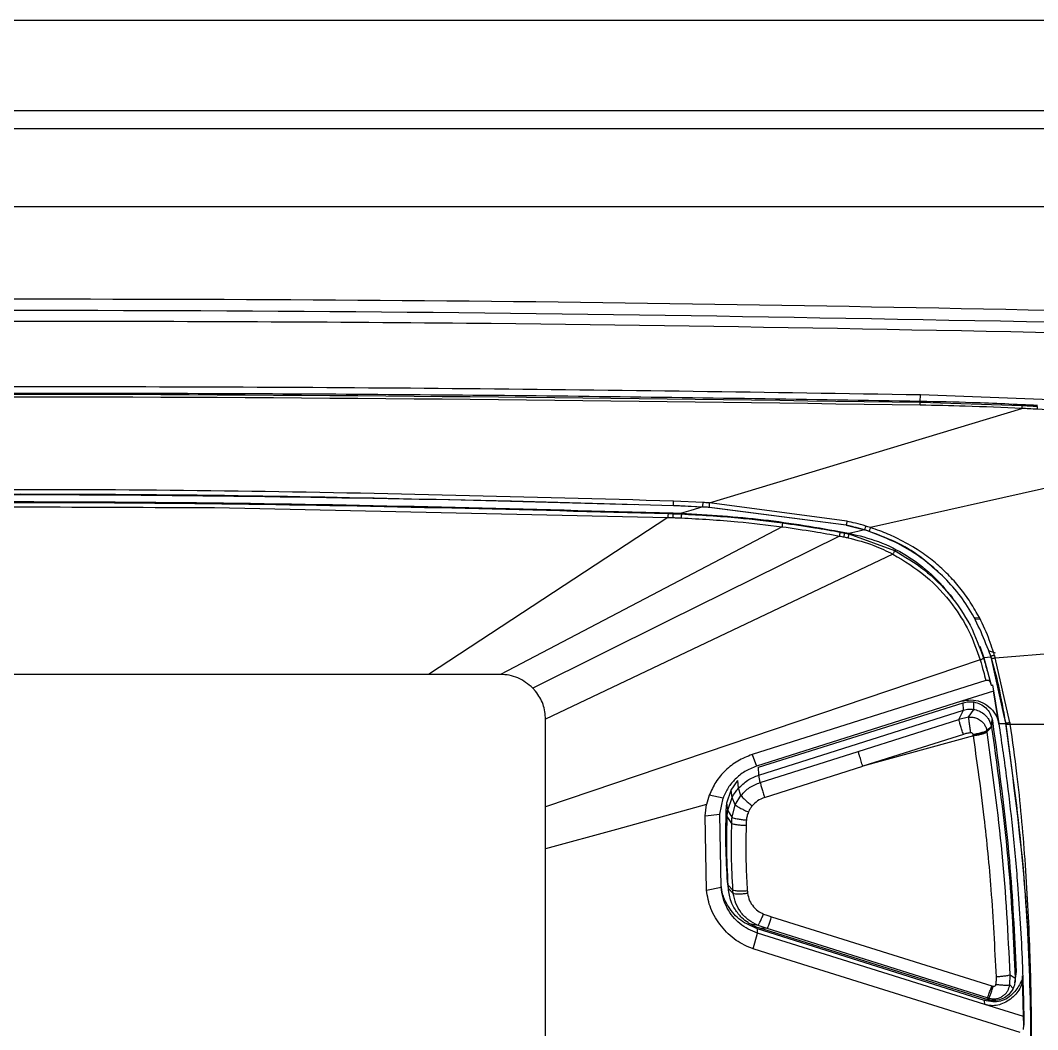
# Model space of a CAD drawing. Extents: x 409 to 498, y 628 to 778.
# Drawn here: x 453.391 to 456.199, y 648.287 to 651.072 of the extents above; entities that cross this region are included whole.
import ezdxf

# ---------------------------------------------------------------- set-up
doc = ezdxf.new("R2010")
doc.units = 0
doc.header["$MEASUREMENT"] = 0
doc.layers.add('1', color=4, linetype='Continuous')
doc.layers.add('GEOMETRY', color=4, linetype='Continuous', lineweight=25)

# ---------------------------------------------------------------- blocks, each defined once
blk = doc.blocks.new('2026_PULSE')
at = {"layer": 'GEOMETRY'}
for p, q in [((48.9714, 6.1118), (40.4886, 6.1118)), ((40.4886, 5.8628), (48.9714, 5.8628)), ((48.9714, 5.8126), (40.4886, 5.8126)), ((40.4886, 5.5983), (48.9714, 5.5983)), ((47.2981, 5.0602), (47.2985, 5.0782)), ((47.2981, 5.0572), (47.2981, 5.0602)), ((47.5791, 5.0481), (47.2981, 5.0572)), ((47.6588, 5.065), (47.2985, 5.0782)), ((46.7165, 4.78), (47.5788, 5.0407)), ((48.3381, 4.9767), (47.1608, 4.7121)), ((46.17, 4.786), (46.6164, 4.7728)), ((46.6985, 4.7812), (46.6169, 4.7851)), ((47.0957, 4.7293), (46.7165, 4.78)), ((45.3501, 4.7671), (46.6014, 4.74)), ((46.6017, 4.7508), (46.6158, 4.7504)), ((46.6158, 4.7525), (46.6158, 4.7504)), ((46.6158, 4.7525), (46.6386, 4.7517)), ((46.6158, 4.7504), (46.6385, 4.7495)), ((46.6164, 4.7728), (46.6164, 4.7735)), ((46.6164, 4.7734), (46.6978, 4.7695)), ((46.6978, 4.7688), (46.6164, 4.7727)), ((46.6386, 4.7517), (46.6385, 4.7495)), ((46.6978, 4.7695), (46.7158, 4.7683)), ((47.0932, 4.7191), (46.7093, 4.7681)), ((47.0933, 4.7183), (46.7157, 4.7676)), ((46.6014, 4.74), (45.9406, 4.3067)), ((47.1139, 4.7138), (47.0933, 4.7183)), ((47.0935, 4.7189), (47.1448, 4.7061)), ((46.9164, 4.7143), (46.1388, 4.3067)), ((47.0894, 4.6989), (47.0893, 4.697)), ((47.0894, 4.6989), (47.1008, 4.6966)), ((47.1008, 4.6966), (47.1007, 4.6946)), ((47.1007, 4.6946), (47.2272, 4.6487)), ((47.1445, 4.7055), (47.1174, 4.7129)), ((47.1448, 4.7061), (47.1574, 4.7021)), ((47.2226, 4.6388), (46.2638, 4.1829)), ((47.4484, 4.4636), (47.4607, 4.4627)), ((47.4501, 4.4603), (47.4625, 4.4593)), ((47.4626, 4.3843), (47.4732, 4.3526)), ((47.505, 4.3528), (48.067, 4.399)), ((47.4936, 4.3543), (47.4732, 4.3526)), ((47.4936, 4.3543), (47.4922, 4.3589)), ((47.5448, 4.174), (47.505, 4.3528)), ((47.4634, 4.3469), (46.2638, 3.9413)), ((47.4732, 4.3526), (47.4731, 4.3524)), ((47.4732, 4.3526), (47.4934, 4.2767)), ((47.5308, 4.1882), (47.4945, 4.3511)), ((45.9405, 4.3067), (43.6871, 4.3067)), ((46.1388, 4.3067), (45.9406, 4.3067)), ((46.2361, 4.2604), (46.2284, 4.2691)), ((47.4789, 4.2902), (46.8338, 4.0856)), ((47.4906, 4.2853), (47.4934, 4.2767)), ((47.4972, 4.2776), (47.4999, 4.2608)), ((47.4972, 4.2776), (47.5146, 4.1717)), ((47.4999, 4.2608), (47.4114, 4.2327)), ((47.4114, 4.2327), (46.8457, 4.0534)), ((46.8513, 4.0508), (47.4168, 4.2287)), ((47.4175, 4.2082), (47.4168, 4.2287)), ((47.4456, 4.2103), (47.4459, 4.2307)), ((46.852, 4.0289), (47.4175, 4.2082)), ((47.4046, 4.1825), (47.4175, 4.2082)), ((47.4314, 4.1888), (47.4046, 4.1825)), ((47.4314, 4.1888), (47.4456, 4.2103)), ((47.534, 4.1737), (47.5308, 4.1882)), ((46.2638, 3.9413), (46.2638, 4.1829)), ((47.1269, 4.0944), (47.4046, 4.1825)), ((47.4817, 4.1516), (47.4945, 4.1636)), ((47.4822, 4.149), (47.495, 4.1608)), ((47.4945, 4.1636), (47.4967, 4.1821)), ((47.4945, 4.1636), (47.495, 4.1608)), ((47.495, 4.1608), (47.4972, 4.1792)), ((47.5337, 4.175), (47.534, 4.1737)), ((47.5448, 4.174), (47.5456, 4.1691)), ((47.5456, 4.1691), (47.7827, 4.1705)), ((47.417, 4.1413), (47.1392, 4.0532)), ((47.4445, 4.1371), (47.1392, 4.0532)), ((47.4442, 4.1389), (47.4439, 4.1408)), ((47.4442, 4.1389), (47.4445, 4.1371)), ((47.4817, 4.1516), (47.4822, 4.149)), ((47.4825, 4.1472), (47.4822, 4.149)), ((46.8338, 4.0856), (46.8457, 4.0533)), ((46.856, 4.0085), (47.1269, 4.0944)), ((46.852, 4.0289), (46.8513, 4.0508)), ((46.8683, 3.9673), (47.1392, 4.0532)), ((46.856, 4.0085), (46.852, 4.0289)), ((46.7644, 3.9524), (46.7763, 3.9877)), ((46.7763, 3.9877), (46.7943, 4.014)), ((46.7785, 3.9669), (46.7763, 3.9877)), ((46.7962, 3.9927), (46.7943, 4.014)), ((46.8031, 3.9728), (46.7962, 3.9927)), ((46.7156, 3.9738), (46.7081, 3.9476)), ((46.7537, 3.9655), (46.7156, 3.9738)), ((46.745, 3.9212), (46.7537, 3.9655)), ((46.7668, 3.9322), (46.7785, 3.9669)), ((46.7872, 3.9469), (46.7785, 3.9669)), ((46.7872, 3.9469), (46.8031, 3.9728)), ((46.2638, 3.8255), (46.2638, 3.9413)), ((46.7044, 3.9169), (46.7081, 3.9476)), ((46.765, 3.915), (46.7625, 3.9348)), ((46.7668, 3.9322), (46.7644, 3.9524)), ((46.7785, 3.9126), (46.7668, 3.9322)), ((46.7785, 3.9126), (46.7872, 3.9469)), ((46.7044, 3.9169), (46.745, 3.9212)), ((46.7078, 3.7115), (46.7044, 3.9169)), ((46.7483, 3.7199), (46.745, 3.9212)), ((46.7776, 3.8958), (46.765, 3.915)), ((46.2638, 2.7022), (46.2638, 3.8255)), ((46.7676, 3.7252), (46.7652, 3.7433)), ((46.7682, 3.7156), (46.7658, 3.7353)), ((46.7078, 3.7115), (46.7483, 3.7199)), ((46.7665, 3.7281), (46.7689, 3.7084)), ((46.781, 3.7118), (46.7676, 3.7252)), ((46.7684, 3.7157), (46.7676, 3.7252)), ((46.7817, 3.7026), (46.7684, 3.7157)), ((46.7817, 3.7026), (46.781, 3.7118)), ((46.8875, 3.6377), (47.4954, 3.4471)), ((46.8501, 3.6141), (46.83, 3.6171)), ((46.8486, 3.5927), (46.8487, 3.6049)), ((47.4751, 3.4073), (46.8487, 3.6049)), ((46.8751, 3.6052), (46.8501, 3.6141)), ((46.8751, 3.6052), (46.855, 3.6061)), ((47.4821, 3.4095), (46.855, 3.6061)), ((47.4831, 3.4145), (46.8751, 3.6052)), ((46.8367, 3.5493), (46.8487, 3.5928)), ((47.476, 3.396), (46.8487, 3.5929)), ((46.9122, 3.5256), (46.8367, 3.5493)), ((47.5734, 3.3183), (46.9122, 3.5256)), ((47.5603, 3.4683), (47.5626, 3.4865)), ((47.5626, 3.4865), (47.5613, 3.4737)), ((47.5451, 3.4497), (47.5464, 3.4779)), ((47.5464, 3.4779), (47.5603, 3.4683)), ((47.5594, 3.4558), (47.5617, 3.4738)), ((47.5831, 3.3624), (47.5803, 3.4746)), ((47.5451, 3.4497), (47.554, 3.4398)), ((47.476, 3.396), (47.4751, 3.4073)), ((47.4831, 3.4145), (47.4821, 3.4095)), ((47.4877, 3.4132), (47.4831, 3.4145)), ((47.4869, 3.4082), (47.4877, 3.4132)), ((47.5831, 3.3624), (47.476, 3.396)), ((47.5841, 3.3387), (47.5831, 3.3624)), ((47.5831, 3.3264), (47.5836, 3.3388))]:
    blk.add_line(p, q, dxfattribs=at)
at = {"layer": 'GEOMETRY', "flags": 128}
for points in [[(46.6977, 4.7695), (46.6646, 4.7595), (46.6386, 4.7517)], [(47.1008, 4.6966), (47.1253, 4.7021), (47.1444, 4.7064)], [(47.0746, 4.6887), (46.6007, 4.4537), (46.2284, 4.2691)], [(47.5052, 4.3652), (47.4917, 4.3704), (47.4888, 4.3714)], [(47.5146, 4.1717), (47.5256, 4.1716), (47.5342, 4.1715)], [(46.7081, 3.9476), (46.4593, 3.8792), (46.2638, 3.8255)]]:
    blk.add_lwpolyline(points, dxfattribs=at)
at = {"layer": 'GEOMETRY'}
blk.add_ellipse((41.5806, 3.2568), major_axis=(5.9661, 0.6738), ratio=0.990415, start_param=0.040735, end_param=0.056104, dxfattribs=at)
for points, knots in [([(48.3378, 5.2964), (47.6785, 5.3107), (46.3637, 5.3393), (44.5325, 5.3449), (42.8424, 5.3315), (41.8081, 5.3081), (41.2898, 5.2964)], [0, 0, 0, 0, 0.280654, 0.559718, 0.779346, 1, 1, 1, 1]), ([(48.2316, 5.2672), (47.4721, 5.2824), (45.9533, 5.3129), (43.6743, 5.3129), (42.1555, 5.2824), (41.3961, 5.2672)], [0, 0, 0, 0, 0.333334, 0.666666, 1, 1, 1, 1]), ([(48.231, 5.238), (47.5024, 5.2532), (46.3635, 5.277), (44.8138, 5.2823), (43.2642, 5.277), (42.1252, 5.2532), (41.3967, 5.238)], [0, 0, 0, 0, 0.319834, 0.5, 0.680165, 1, 1, 1, 1]), ([(47.2985, 5.0782), (46.8804, 5.0846), (46.0523, 5.0973), (44.8138, 5.1019), (43.5754, 5.0973), (42.7472, 5.0846), (42.3291, 5.0782)], [0, 0, 0, 0, 0.252409, 0.5, 0.747591, 1, 1, 1, 1]), ([(47.2981, 5.0602), (46.9933, 5.0651), (46.3778, 5.0749), (45.4489, 5.082), (44.4574, 5.0832), (43.4168, 5.0772), (42.6894, 5.0658), (42.3295, 5.0602)], [0, 0, 0, 0, 0.184047, 0.371702, 0.560814, 0.782646, 1, 1, 1, 1]), ([(47.2981, 5.0572), (46.47, 5.0683), (44.8138, 5.0904), (43.1576, 5.0683), (42.3295, 5.0572)], [0, 0, 0, 0, 0.5, 1, 1, 1, 1]), ([(47.298, 5.0499), (46.47, 5.061), (44.8138, 5.0833), (43.1577, 5.061), (42.3296, 5.0499)], [0, 0, 0, 0, 0.5, 1, 1, 1, 1]), ([(47.298, 5.0499), (47.2981, 5.0509), (47.2981, 5.0529), (47.2981, 5.0551), (47.2981, 5.0566), (47.2981, 5.057), (47.2981, 5.0572)], [0, 0, 0, 0, 0.275061, 0.561209, 0.784939, 1, 1, 1, 1]), ([(47.622, 5.049), (47.5617, 5.0518), (47.4538, 5.0569), (47.3458, 5.0592), (47.2981, 5.0602)], [0, 0, 0, 0, 0.558902, 1, 1, 1, 1]), ([(47.5788, 5.0407), (47.5265, 5.043), (47.433, 5.0471), (47.3394, 5.049), (47.298, 5.0499)], [0, 0, 0, 0, 0.558703, 1, 1, 1, 1]), ([(47.5788, 5.0407), (47.5788, 5.0417), (47.5789, 5.0437), (47.579, 5.0459), (47.5791, 5.0474), (47.5791, 5.0479), (47.5791, 5.0481)], [0, 0, 0, 0, 0.275016, 0.561214, 0.784976, 1, 1, 1, 1]), ([(47.6217, 5.0385), (47.6136, 5.0389), (47.5993, 5.0397), (47.585, 5.0404), (47.5788, 5.0407)], [0, 0, 0, 0, 0.563143, 1, 1, 1, 1]), ([(47.622, 5.046), (47.614, 5.0464), (47.5997, 5.0471), (47.5854, 5.0478), (47.5791, 5.0481)], [0, 0, 0, 0, 0.559998, 1, 1, 1, 1]), ([(47.6217, 5.0385), (47.6217, 5.0395), (47.6218, 5.0415), (47.6219, 5.0438), (47.622, 5.0453), (47.622, 5.0458), (47.622, 5.046)], [0, 0, 0, 0, 0.274911, 0.561247, 0.785089, 1, 1, 1, 1]), ([(48.3381, 4.9767), (48.2473, 4.987), (48.0766, 5.0063), (47.8376, 5.026), (47.6894, 5.0346), (47.6217, 5.0385)], [0, 0, 0, 0, 0.381329, 0.716863, 1, 1, 1, 1]), ([(46.6169, 4.7851), (46.2162, 4.796), (45.415, 4.8179), (44.2126, 4.8179), (43.4114, 4.796), (43.0108, 4.7851)], [0, 0, 0, 0, 0.333344, 0.666677, 1, 1, 1, 1]), ([(43.1166, 4.7759), (43.482, 4.7857), (44.2479, 4.8061), (45.3791, 4.8061), (46.1443, 4.7857), (46.5091, 4.776)], [0, 0, 0, 0, 0.323172, 0.677409, 1, 1, 1, 1]), ([(43.4432, 4.7856), (43.8976, 4.7944), (44.8066, 4.8119), (45.7155, 4.7946), (46.17, 4.786)], [0, 0, 0, 0, 0.5, 1, 1, 1, 1]), ([(43.0118, 4.7525), (43.4131, 4.7634), (44.2129, 4.7849), (45.4147, 4.7849), (46.2145, 4.7634), (46.6158, 4.7525)], [0, 0, 0, 0, 0.334098, 0.665902, 1, 1, 1, 1]), ([(43.0259, 4.7508), (43.4241, 4.7615), (44.2176, 4.7827), (45.41, 4.7827), (46.2036, 4.7615), (46.6017, 4.7508)], [0, 0, 0, 0, 0.334092, 0.665908, 1, 1, 1, 1]), ([(46.6164, 4.7728), (46.6164, 4.7727), (46.6164, 4.7726), (46.6164, 4.7731), (46.6165, 4.7741), (46.6165, 4.7758), (46.6166, 4.778), (46.6167, 4.7804), (46.6168, 4.7828), (46.6168, 4.7844), (46.6169, 4.7851)], [0, 0, 0, 0, 0.109995, 0.230867, 0.360486, 0.495331, 0.630911, 0.762591, 0.88648, 1, 1, 1, 1]), ([(46.6978, 4.7688), (46.6978, 4.7688), (46.6977, 4.7688), (46.6978, 4.7703), (46.698, 4.7728), (46.6982, 4.7758), (46.6983, 4.7786), (46.6984, 4.7803), (46.6985, 4.7812)], [0, 0, 0, 0, 0.171436, 0.363084, 0.564321, 0.720264, 0.866923, 1, 1, 1, 1]), ([(46.7165, 4.78), (46.7132, 4.7802), (46.7072, 4.7806), (46.7011, 4.781), (46.6985, 4.7812)], [0, 0, 0, 0, 0.56, 1, 1, 1, 1]), ([(46.7157, 4.7676), (46.7157, 4.7676), (46.7157, 4.7676), (46.7158, 4.7691), (46.716, 4.7717), (46.7162, 4.7746), (46.7164, 4.7774), (46.7165, 4.7791), (46.7165, 4.78)], [0, 0, 0, 0, 0.171496, 0.363173, 0.564403, 0.720322, 0.86695, 1, 1, 1, 1]), ([(43.2496, 4.747), (43.5996, 4.7555), (44.2997, 4.7724), (45, 4.7688), (45.3501, 4.7671)], [0, 0, 0, 0, 0.499998, 1, 1, 1, 1]), ([(46.6017, 4.7508), (46.6017, 4.7504), (46.6017, 4.7496), (46.6016, 4.7467), (46.6015, 4.7433), (46.6014, 4.7411), (46.6014, 4.74)], [0, 0, 0, 0, 0.2712125, 0.56216, 0.7887568, 1, 1, 1, 1]), ([(46.6155, 4.7396), (46.6156, 4.7409), (46.6156, 4.7437), (46.6158, 4.7472), (46.6158, 4.7495), (46.6158, 4.7501), (46.6158, 4.7504)], [0, 0, 0, 0, 0.2712442, 0.5621999, 0.7887834, 1, 1, 1, 1]), ([(46.6385, 4.7495), (46.6385, 4.7491), (46.6385, 4.7483), (46.6384, 4.7453), (46.6383, 4.7419), (46.6382, 4.7398), (46.6381, 4.7387)], [0, 0, 0, 0, 0.2713673, 0.5623686, 0.7889035, 1, 1, 1, 1]), ([(46.6385, 4.7495), (46.6908, 4.7467), (46.7841, 4.7416), (46.8769, 4.7301), (46.9177, 4.7251)], [0, 0, 0, 0, 0.559952, 1, 1, 1, 1]), ([(46.6386, 4.7517), (46.7142, 4.7471), (46.8655, 4.738), (47.0148, 4.7119), (47.0894, 4.6989)], [0, 0, 0, 0, 0.499923, 1, 1, 1, 1]), ([(46.7157, 4.7676), (46.7124, 4.7679), (46.7064, 4.7683), (46.7004, 4.7686), (46.6978, 4.7688)], [0, 0, 0, 0, 0.560015, 1, 1, 1, 1]), ([(46.6014, 4.74), (46.604, 4.7399), (46.6087, 4.7398), (46.6134, 4.7396), (46.6155, 4.7396)], [0, 0, 0, 0, 0.56, 1, 1, 1, 1]), ([(46.6155, 4.7396), (46.6197, 4.7394), (46.6273, 4.7391), (46.6348, 4.7388), (46.6381, 4.7387)], [0, 0, 0, 0, 0.56, 1, 1, 1, 1]), ([(46.6381, 4.7387), (46.6902, 4.7359), (46.7833, 4.7308), (46.8757, 4.7194), (46.9164, 4.7143)], [0, 0, 0, 0, 0.559991, 1, 1, 1, 1]), ([(46.9177, 4.7251), (46.9177, 4.7247), (46.9176, 4.7239), (46.9173, 4.7209), (46.9168, 4.7175), (46.9165, 4.7153), (46.9164, 4.7143)], [0, 0, 0, 0, 0.271341, 0.56241, 0.788972, 1, 1, 1, 1]), ([(46.9177, 4.7251), (46.9474, 4.7208), (47.0005, 4.7133), (47.0532, 4.7037), (47.0764, 4.6994)], [0, 0, 0, 0, 0.559958, 1, 1, 1, 1]), ([(47.0957, 4.7293), (47.0955, 4.7283), (47.095, 4.7261), (47.0944, 4.723), (47.0938, 4.7201), (47.0934, 4.7183), (47.0933, 4.7183), (47.0933, 4.7183)], [0, 0, 0, 0, 0.173523, 0.364984, 0.564778, 0.793713, 1, 1, 1, 1]), ([(47.1479, 4.7162), (47.1383, 4.719), (47.121, 4.724), (47.1034, 4.7277), (47.0957, 4.7293)], [0, 0, 0, 0, 0.560014, 1, 1, 1, 1]), ([(46.9164, 4.7143), (46.946, 4.7101), (46.9989, 4.7026), (47.0515, 4.6929), (47.0746, 4.6887)], [0, 0, 0, 0, 0.560002, 1, 1, 1, 1]), ([(47.0764, 4.6994), (47.0763, 4.699), (47.0763, 4.6982), (47.0758, 4.6953), (47.0752, 4.6919), (47.0748, 4.6897), (47.0746, 4.6887)], [0, 0, 0, 0, 0.271148, 0.562264, 0.788927, 1, 1, 1, 1]), ([(47.0764, 4.6994), (47.0788, 4.699), (47.0831, 4.6981), (47.0874, 4.6973), (47.0893, 4.6969)], [0, 0, 0, 0, 0.559997, 1, 1, 1, 1]), ([(47.0875, 4.6862), (47.0877, 4.6876), (47.0883, 4.6903), (47.0889, 4.6938), (47.0892, 4.6961), (47.0893, 4.6967), (47.0893, 4.6969)], [0, 0, 0, 0, 0.27107, 0.562169, 0.788865, 1, 1, 1, 1]), ([(47.0893, 4.697), (47.0914, 4.6965), (47.0953, 4.6958), (47.0991, 4.695), (47.1007, 4.6946)], [0, 0, 0, 0, 0.556883, 1, 1, 1, 1]), ([(47.1007, 4.6946), (47.1007, 4.6942), (47.1006, 4.6934), (47.1, 4.6904), (47.0994, 4.6871), (47.0989, 4.6849), (47.0987, 4.6839)], [0, 0, 0, 0, 0.271445, 0.562665, 0.789209, 1, 1, 1, 1]), ([(47.1008, 4.6966), (47.1285, 4.6899), (47.1844, 4.6763), (47.2613, 4.6364), (47.3315, 4.5847), (47.3685, 4.5404), (47.3871, 4.5183)], [0, 0, 0, 0, 0.246984, 0.497217, 0.748745, 1, 1, 1, 1]), ([(47.1445, 4.7055), (47.1445, 4.7055), (47.1446, 4.7055), (47.145, 4.7068), (47.1457, 4.7091), (47.1468, 4.7125), (47.1476, 4.715), (47.1479, 4.7162)], [0, 0, 0, 0, 0.1732451, 0.3643267, 0.5638619, 0.7929559, 1, 1, 1, 1]), ([(47.1571, 4.7015), (47.1548, 4.7023), (47.1506, 4.7037), (47.1464, 4.705), (47.1445, 4.7055)], [0, 0, 0, 0, 0.565432, 1, 1, 1, 1]), ([(47.1608, 4.7121), (47.1584, 4.7129), (47.1541, 4.7143), (47.1498, 4.7156), (47.1479, 4.7162)], [0, 0, 0, 0, 0.560029, 1, 1, 1, 1]), ([(47.3491, 4.5874), (47.3346, 4.6006), (47.3008, 4.6314), (47.2367, 4.6717), (47.1846, 4.691), (47.157, 4.7012)], [0, 0, 0, 0, 0.261689, 0.610056, 1, 1, 1, 1]), ([(47.1571, 4.7015), (47.1571, 4.7015), (47.1572, 4.7015), (47.1576, 4.7027), (47.1584, 4.7051), (47.1596, 4.7084), (47.1604, 4.7109), (47.1608, 4.7121)], [0, 0, 0, 0, 0.173653, 0.364946, 0.56446, 0.793301, 1, 1, 1, 1]), ([(47.4925, 4.3577), (47.4752, 4.4022), (47.4416, 4.4889), (47.3533, 4.5907), (47.2571, 4.6621), (47.1883, 4.6892), (47.1571, 4.7015)], [0, 0, 0, 0, 0.287049, 0.557918, 0.7996452, 1, 1, 1, 1]), ([(47.503, 4.3594), (47.4968, 4.3784), (47.4834, 4.4196), (47.4567, 4.4738), (47.4264, 4.5217), (47.3959, 4.5604), (47.3626, 4.5951), (47.3256, 4.6269), (47.2818, 4.6575), (47.2348, 4.6831), (47.1928, 4.7009), (47.1694, 4.7091), (47.1608, 4.7121)], [0, 0, 0, 0, 0.117424, 0.254491, 0.353723, 0.449366, 0.543137, 0.634977, 0.734293, 0.855362, 0.946836, 1, 1, 1, 1]), ([(47.0746, 4.6887), (47.077, 4.6882), (47.0813, 4.6874), (47.0856, 4.6866), (47.0875, 4.6862)], [0, 0, 0, 0, 0.560006, 1, 1, 1, 1]), ([(47.0875, 4.6862), (47.0896, 4.6858), (47.0933, 4.6851), (47.097, 4.6843), (47.0987, 4.6839)], [0, 0, 0, 0, 0.560002, 1, 1, 1, 1]), ([(47.0987, 4.6839), (47.1227, 4.6777), (47.1655, 4.6667), (47.2051, 4.6473), (47.2226, 4.6388)], [0, 0, 0, 0, 0.5599321, 1, 1, 1, 1]), ([(47.2272, 4.6487), (47.2271, 4.6483), (47.2269, 4.6476), (47.2256, 4.6448), (47.2241, 4.6417), (47.2231, 4.6398), (47.2226, 4.6388)], [0, 0, 0, 0, 0.2712656, 0.5626014, 0.7892555, 1, 1, 1, 1]), ([(47.2226, 4.6388), (47.2538, 4.6199), (47.3161, 4.5819), (47.3848, 4.5064), (47.4349, 4.4275), (47.4539, 4.3738), (47.4634, 4.3469)], [0, 0, 0, 0, 0.279924, 0.559762, 0.779839, 1, 1, 1, 1]), ([(47.2272, 4.6487), (47.2551, 4.632), (47.3116, 4.5982), (47.3819, 4.5272), (47.4389, 4.4448), (47.4615, 4.3823), (47.4727, 4.3514)], [0, 0, 0, 0, 0.2456, 0.496045, 0.7508527, 1, 1, 1, 1]), ([(47.503, 4.3594), (47.5021, 4.3591), (47.5002, 4.3586), (47.4974, 4.3579), (47.4948, 4.3575), (47.493, 4.3573), (47.4927, 4.3576), (47.4925, 4.3577)], [0, 0, 0, 0, 0.1760368, 0.3666471, 0.5638472, 0.7910953, 1, 1, 1, 1]), ([(47.4945, 4.3511), (47.4941, 4.3524), (47.4935, 4.3545), (47.4928, 4.3567), (47.4925, 4.3577)], [0, 0, 0, 0, 0.56, 1, 1, 1, 1]), ([(47.5337, 4.175), (47.5279, 4.2081), (47.5172, 4.2685), (47.5014, 4.3278), (47.4936, 4.3543), (47.4936, 4.3543)], [0, 0, 0, 0, 0.54889, 0.999991, 1, 1, 1, 1]), ([(47.4945, 4.3511), (47.4946, 4.351), (47.4948, 4.3508), (47.4962, 4.3509), (47.4985, 4.3512), (47.5016, 4.3519), (47.5039, 4.3525), (47.505, 4.3528)], [0, 0, 0, 0, 0.176076, 0.366688, 0.563866, 0.791089, 1, 1, 1, 1]), ([(47.505, 4.3528), (47.5046, 4.3541), (47.504, 4.3563), (47.5033, 4.3584), (47.503, 4.3594)], [0, 0, 0, 0, 0.5599996, 1, 1, 1, 1]), ([(47.4727, 4.3514), (47.4726, 4.3512), (47.4724, 4.3508), (47.4713, 4.3502), (47.4705, 4.3497), (47.47, 4.3495), (47.4699, 4.3495), (47.4699, 4.3494), (47.469, 4.349), (47.4669, 4.3481), (47.4645, 4.3473), (47.4634, 4.3469)], [0, 0, 0, 0, 0.204659, 0.363012, 0.463013, 0.489773, 0.497278, 0.49956, 0.500863, 0.75966, 1, 1, 1, 1]), ([(47.4634, 4.3469), (47.4664, 4.3364), (47.4719, 4.3175), (47.4768, 4.2985), (47.4789, 4.2902)], [0, 0, 0, 0, 0.559998, 1, 1, 1, 1]), ([(47.4731, 4.3524), (47.473, 4.3523), (47.4728, 4.352), (47.4727, 4.3516), (47.4727, 4.3514)], [0, 0, 0, 0, 0.5929326, 1, 1, 1, 1]), ([(47.4727, 4.3514), (47.4763, 4.3391), (47.4826, 4.3172), (47.4882, 4.295), (47.4906, 4.2853)], [0, 0, 0, 0, 0.561628, 1, 1, 1, 1]), ([(46.2284, 4.2691), (46.2153, 4.2797), (46.1958, 4.2956), (46.1636, 4.3053), (46.1471, 4.3062), (46.1388, 4.3067)], [0, 0, 0, 0, 0.503607, 0.750992, 1, 1, 1, 1]), ([(47.4789, 4.2902), (47.4796, 4.2904), (47.4809, 4.2908), (47.4825, 4.2912), (47.4838, 4.2914), (47.4853, 4.2913), (47.4869, 4.2905), (47.4892, 4.2889), (47.49, 4.2868), (47.4906, 4.2853)], [0, 0, 0, 0, 0.112858, 0.210107, 0.288346, 0.346904, 0.493915, 0.651729, 1, 1, 1, 1]), ([(47.4934, 4.2767), (47.4941, 4.2769), (47.4954, 4.2772), (47.4966, 4.2775), (47.4972, 4.2776)], [0, 0, 0, 0, 0.560009, 1, 1, 1, 1]), ([(46.2638, 4.1829), (46.2625, 4.197), (46.26, 4.2252), (46.2441, 4.2487), (46.2361, 4.2604)], [0, 0, 0, 0, 0.50148, 1, 1, 1, 1]), ([(47.4114, 4.2327), (47.4202, 4.2346), (47.4379, 4.2383), (47.4649, 4.2326), (47.4884, 4.2189), (47.5064, 4.1977), (47.513, 4.1801), (47.5145, 4.1706), (47.5145, 4.1706)], [0, 0, 0, 0, 0.197048, 0.39398, 0.592171, 0.78796, 0.998947, 1, 1, 1, 1]), ([(47.4168, 4.2287), (47.4216, 4.2299), (47.4312, 4.2323), (47.441, 4.2313), (47.4459, 4.2307)], [0, 0, 0, 0, 0.500671, 1, 1, 1, 1]), ([(47.4459, 4.2307), (47.452, 4.2292), (47.4642, 4.2261), (47.4795, 4.2149), (47.4913, 4.2001), (47.4949, 4.1881), (47.4967, 4.1821)], [0, 0, 0, 0, 0.249905, 0.499688, 0.749373, 1, 1, 1, 1]), ([(47.4175, 4.2082), (47.4221, 4.2094), (47.4314, 4.2118), (47.4409, 4.2108), (47.4456, 4.2103)], [0, 0, 0, 0, 0.501534, 1, 1, 1, 1]), ([(47.4314, 4.1888), (47.4354, 4.189), (47.4427, 4.1893), (47.4541, 4.1862), (47.465, 4.1802), (47.4735, 4.1715), (47.4792, 4.1617), (47.4809, 4.1551), (47.4818, 4.1516)], [0, 0, 0, 0, 0.172282, 0.315425, 0.509026, 0.704288, 0.839933, 1, 1, 1, 1]), ([(47.4371, 4.1459), (47.4365, 4.1503), (47.4353, 4.1594), (47.4336, 4.1724), (47.4322, 4.1831), (47.4317, 4.1869), (47.4314, 4.1888)], [0, 0, 0, 0, 0.242477, 0.499997, 0.757519, 1, 1, 1, 1]), ([(47.4456, 4.2103), (47.4466, 4.2101), (47.4526, 4.209), (47.4635, 4.2051), (47.4743, 4.1977), (47.4807, 4.1911), (47.4843, 4.1866), (47.49, 4.1784), (47.4925, 4.17), (47.4945, 4.1636)], [0, 0, 0, 0, 0.0419064, 0.2524167, 0.4768712, 0.5849624, 0.6347078, 0.7205458, 1, 1, 1, 1]), ([(47.417, 4.1413), (47.4156, 4.1455), (47.4129, 4.1542), (47.4091, 4.1665), (47.4061, 4.1768), (47.4051, 4.1806), (47.4046, 4.1825)], [0, 0, 0, 0, 0.242712, 0.500023, 0.757322, 1, 1, 1, 1]), ([(47.495, 4.1608), (47.5127, 4.032), (47.5443, 3.8021), (47.5554, 3.5703), (47.5603, 3.4683)], [0, 0, 0, 0, 0.559995, 1, 1, 1, 1]), ([(47.4967, 4.1821), (47.4968, 4.1816), (47.497, 4.1806), (47.4971, 4.1797), (47.4972, 4.1792)], [0, 0, 0, 0, 0.56, 1, 1, 1, 1]), ([(47.4972, 4.1792), (47.5149, 4.0504), (47.5466, 3.8204), (47.5577, 3.5885), (47.5626, 3.4865)], [0, 0, 0, 0, 0.56, 1, 1, 1, 1]), ([(47.5147, 4.1693), (47.5147, 4.1695), (47.5146, 4.1699), (47.5146, 4.1703), (47.5145, 4.1705)], [0, 0, 0, 0, 0.444616, 1, 1, 1, 1]), ([(47.5146, 4.1717), (47.5218, 4.1233), (47.5362, 4.0263), (47.5533, 3.8783), (47.5691, 3.7064), (47.5771, 3.5734), (47.5806, 3.4816), (47.5816, 3.4531), (47.5824, 3.4245), (47.5831, 3.396), (47.5837, 3.3673), (47.584, 3.3483), (47.5841, 3.3387)], [0, 0, 0, 0, 0.175686, 0.351372, 0.534094, 0.794894, 0.829048, 0.863203, 0.897357, 0.931511, 0.965666, 1, 1, 1, 1]), ([(47.534, 4.1737), (47.5342, 4.1736), (47.5345, 4.1733), (47.5359, 4.1732), (47.5373, 4.1732), (47.5391, 4.1733), (47.5415, 4.1735), (47.5435, 4.1738), (47.5448, 4.174)], [0, 0, 0, 0, 0.238478, 0.367643, 0.499813, 0.63201, 0.761255, 1, 1, 1, 1]), ([(47.5348, 4.1688), (47.5347, 4.1697), (47.5344, 4.1714), (47.5341, 4.173), (47.534, 4.1737)], [0, 0, 0, 0, 0.56, 1, 1, 1, 1]), ([(47.5341, 2.363), (47.539, 2.3958), (47.5636, 2.5602), (47.5915, 2.8342), (47.6063, 3.1851), (47.6015, 3.5138), (47.5796, 3.8432), (47.5494, 4.0621), (47.5342, 4.1715)], [0, 0, 0, 0, 0.054879, 0.274509, 0.454772, 0.635035, 0.817517, 1, 1, 1, 1]), ([(47.5456, 4.1691), (47.5446, 4.1689), (47.5427, 4.1686), (47.5398, 4.1684), (47.5372, 4.1683), (47.5353, 4.1684), (47.5349, 4.1687), (47.5348, 4.1688)], [0, 0, 0, 0, 0.176074, 0.366659, 0.563806, 0.791029, 1, 1, 1, 1]), ([(47.5456, 4.1691), (47.5519, 4.1235), (47.5692, 3.9998), (47.5883, 3.7909), (47.6006, 3.5568), (47.6051, 3.3343), (47.604, 3.1193), (47.5959, 2.9011), (47.5843, 2.734), (47.5749, 2.6286), (47.5704, 2.5816), (47.5657, 2.5356), (47.5609, 2.4905), (47.5559, 2.4464), (47.5508, 2.4029), (47.5472, 2.3742), (47.5453, 2.3597)], [0, 0, 0, 0, 0.076014, 0.206528, 0.346511, 0.463479, 0.574264, 0.701983, 0.824547, 0.851025, 0.877046, 0.902575, 0.927576, 0.952015, 0.975856, 1, 1, 1, 1]), ([(47.4371, 4.1459), (47.4335, 4.1453), (47.4267, 4.1442), (47.42, 4.1422), (47.417, 4.1413)], [0, 0, 0, 0, 0.53753, 1, 1, 1, 1]), ([(47.4439, 4.1408), (47.4437, 4.1415), (47.4432, 4.143), (47.4415, 4.1447), (47.4398, 4.1457), (47.4383, 4.146), (47.4375, 4.1459), (47.4371, 4.1459)], [0, 0, 0, 0, 0.245682, 0.505375, 0.760873, 0.879921, 1, 1, 1, 1]), ([(47.4818, 4.1516), (47.4804, 4.1508), (47.4777, 4.1491), (47.4686, 4.1462), (47.4569, 4.1432), (47.4481, 4.1416), (47.4439, 4.1408)], [0, 0, 0, 0, 0.242882, 0.500003, 0.757123, 1, 1, 1, 1]), ([(47.4822, 4.149), (47.4806, 4.1481), (47.4775, 4.1463), (47.4672, 4.1434), (47.4556, 4.1408), (47.4479, 4.1395), (47.4442, 4.1389)], [0, 0, 0, 0, 0.27299, 0.56173, 0.78701, 1, 1, 1, 1]), ([(47.4825, 4.1472), (47.4809, 4.1463), (47.4777, 4.1445), (47.4675, 4.1416), (47.4559, 4.139), (47.4482, 4.1377), (47.4445, 4.1371)], [0, 0, 0, 0, 0.27299, 0.56173, 0.78701, 1, 1, 1, 1]), ([(47.508, 3.4722), (47.504, 3.5527), (47.4967, 3.6996), (47.478, 3.888), (47.4605, 4.0291), (47.4494, 4.104), (47.4445, 4.1371)], [0, 0, 0, 0, 0.36196, 0.660136, 0.849734, 1, 1, 1, 1]), ([(47.5464, 3.4779), (47.5406, 3.5899), (47.5289, 3.8139), (47.4979, 4.0361), (47.4825, 4.1472)], [0, 0, 0, 0, 0.500001, 1, 1, 1, 1]), ([(46.8338, 4.0856), (46.8202, 4.0803), (46.7933, 4.0698), (46.7596, 4.043), (46.7326, 4.011), (46.7212, 3.9861), (46.7156, 3.9738)], [0, 0, 0, 0, 0.258025, 0.511623, 0.759853, 1, 1, 1, 1]), ([(47.1392, 4.0532), (47.1377, 4.058), (47.1346, 4.0677), (47.1308, 4.0803), (47.1282, 4.0896), (47.1273, 4.0928), (47.1269, 4.0944)], [0, 0, 0, 0, 0.272801, 0.561779, 0.787199, 1, 1, 1, 1]), ([(46.8457, 4.0533), (46.8346, 4.0489), (46.8132, 4.0404), (46.7871, 4.0191), (46.7664, 3.9944), (46.7579, 3.9752), (46.7537, 3.9655)], [0, 0, 0, 0, 0.269891, 0.520958, 0.758933, 1, 1, 1, 1]), ([(46.7962, 3.9927), (46.8043, 4.0006), (46.8204, 4.0164), (46.8415, 4.0248), (46.852, 4.0289)], [0, 0, 0, 0, 0.499956, 1, 1, 1, 1]), ([(46.7785, 3.9669), (46.7813, 3.972), (46.7865, 3.9812), (46.7932, 3.9892), (46.7962, 3.9927)], [0, 0, 0, 0, 0.559764, 1, 1, 1, 1]), ([(46.8031, 3.9728), (46.8106, 3.9806), (46.8256, 3.9964), (46.8458, 4.0045), (46.856, 4.0085)], [0, 0, 0, 0, 0.499906, 1, 1, 1, 1]), ([(46.856, 4.0085), (46.8564, 4.0066), (46.8574, 4.0028), (46.8604, 3.9925), (46.8642, 3.9802), (46.867, 3.9715), (46.8683, 3.9673)], [0, 0, 0, 0, 0.24269, 0.500004, 0.757315, 1, 1, 1, 1]), ([(46.8031, 3.9728), (46.8043, 3.9711), (46.807, 3.9678), (46.8153, 3.9598), (46.8247, 3.9515), (46.8309, 3.9465), (46.8339, 3.944)], [0, 0, 0, 0, 0.272705, 0.561802, 0.787293, 1, 1, 1, 1]), ([(46.8683, 3.9673), (46.8615, 3.9645), (46.8483, 3.9592), (46.8386, 3.949), (46.8339, 3.944)], [0, 0, 0, 0, 0.5200424, 1, 1, 1, 1]), ([(46.7652, 3.7433), (46.7635, 3.7791), (46.7603, 3.8429), (46.7618, 3.9067), (46.7625, 3.9348)], [0, 0, 0, 0, 0.559995, 1, 1, 1, 1]), ([(46.7625, 3.9348), (46.7627, 3.9381), (46.763, 3.944), (46.7639, 3.9498), (46.7644, 3.9524)], [0, 0, 0, 0, 0.55973, 1, 1, 1, 1]), ([(46.765, 3.915), (46.7652, 3.9182), (46.7655, 3.924), (46.7664, 3.9297), (46.7668, 3.9322)], [0, 0, 0, 0, 0.559854, 1, 1, 1, 1]), ([(46.7872, 3.9469), (46.7887, 3.9457), (46.7918, 3.9431), (46.8017, 3.9375), (46.8128, 3.932), (46.8201, 3.9288), (46.8237, 3.9272)], [0, 0, 0, 0, 0.272667, 0.561812, 0.787332, 1, 1, 1, 1]), ([(46.8339, 3.944), (46.8319, 3.9413), (46.8279, 3.936), (46.8251, 3.9301), (46.8237, 3.9272)], [0, 0, 0, 0, 0.522312, 1, 1, 1, 1]), ([(46.7676, 3.7252), (46.7659, 3.7606), (46.7628, 3.8238), (46.7643, 3.8871), (46.765, 3.915)], [0, 0, 0, 0, 0.55999, 1, 1, 1, 1]), ([(46.7776, 3.8958), (46.7777, 3.8989), (46.7779, 3.9045), (46.7783, 3.9101), (46.7785, 3.9126)], [0, 0, 0, 0, 0.553722, 1, 1, 1, 1]), ([(46.7785, 3.9126), (46.7801, 3.9118), (46.7834, 3.9102), (46.7941, 3.9079), (46.8062, 3.9061), (46.8142, 3.9053), (46.8181, 3.905)], [0, 0, 0, 0, 0.2726302, 0.5618212, 0.7873686, 1, 1, 1, 1]), ([(46.8181, 3.905), (46.8178, 3.9022), (46.8175, 3.8974), (46.8173, 3.8925), (46.8172, 3.8904)], [0, 0, 0, 0, 0.566012, 1, 1, 1, 1]), ([(46.8237, 3.9272), (46.8222, 3.9234), (46.8194, 3.9161), (46.8185, 3.9085), (46.8181, 3.905)], [0, 0, 0, 0, 0.538824, 1, 1, 1, 1]), ([(46.7809, 3.7118), (46.7792, 3.743), (46.776, 3.8043), (46.777, 3.8657), (46.7776, 3.8958)], [0, 0, 0, 0, 0.508177, 1, 1, 1, 1]), ([(46.7776, 3.8958), (46.7792, 3.8952), (46.7825, 3.8937), (46.7932, 3.892), (46.8053, 3.8909), (46.8133, 3.8906), (46.8172, 3.8904)], [0, 0, 0, 0, 0.272671, 0.561815, 0.787333, 1, 1, 1, 1]), ([(46.8172, 3.8904), (46.8167, 3.8536), (46.8158, 3.7934), (46.8192, 3.7333), (46.8205, 3.71)], [0, 0, 0, 0, 0.611747, 1, 1, 1, 1]), ([(46.7658, 3.7353), (46.7657, 3.7368), (46.7655, 3.7395), (46.7653, 3.7421), (46.7652, 3.7433)], [0, 0, 0, 0, 0.560189, 1, 1, 1, 1]), ([(46.8367, 3.5493), (46.8204, 3.5561), (46.7865, 3.5705), (46.7477, 3.6111), (46.7167, 3.658), (46.7107, 3.6942), (46.7078, 3.7115)], [0, 0, 0, 0, 0.240187, 0.499274, 0.759709, 1, 1, 1, 1]), ([(46.8488, 3.6051), (46.8325, 3.6117), (46.8004, 3.6248), (46.7696, 3.6611), (46.7525, 3.6955), (46.7494, 3.7166), (46.7481, 3.7257)], [0, 0, 0, 0, 0.312306, 0.615129, 0.834413, 1, 1, 1, 1]), ([(46.7651, 3.6617), (46.7607, 3.671), (46.752, 3.6895), (46.7495, 3.7098), (46.7483, 3.7199)], [0, 0, 0, 0, 0.500109, 1, 1, 1, 1]), ([(46.83, 3.6171), (46.8297, 3.6172), (46.8272, 3.6187), (46.8186, 3.6241), (46.8031, 3.6366), (46.787, 3.6565), (46.7731, 3.6836), (46.7701, 3.7036), (46.7682, 3.7156)], [0, 0, 0, 0, 0.007964, 0.071855, 0.250131, 0.49959, 0.700144, 1, 1, 1, 1]), ([(46.7809, 3.7118), (46.7825, 3.7113), (46.7858, 3.7101), (46.7965, 3.7094), (46.8086, 3.7094), (46.8166, 3.7098), (46.8205, 3.71)], [0, 0, 0, 0, 0.272671, 0.561811, 0.787329, 1, 1, 1, 1]), ([(46.8205, 3.71), (46.8206, 3.7087), (46.8207, 3.7063), (46.821, 3.704), (46.8211, 3.703)], [0, 0, 0, 0, 0.559046, 1, 1, 1, 1]), ([(46.7818, 3.7026), (46.7834, 3.7021), (46.7866, 3.7011), (46.7973, 3.701), (46.8094, 3.7017), (46.8173, 3.7026), (46.8211, 3.703)], [0, 0, 0, 0, 0.272654, 0.561812, 0.787341, 1, 1, 1, 1]), ([(46.8501, 3.6141), (46.8412, 3.6185), (46.8236, 3.6272), (46.8029, 3.6484), (46.7876, 3.6738), (46.7837, 3.693), (46.7818, 3.7026)], [0, 0, 0, 0, 0.2495828, 0.4994006, 0.7494773, 1, 1, 1, 1]), ([(46.8211, 3.703), (46.8226, 3.696), (46.8255, 3.6824), (46.8363, 3.6661), (46.8495, 3.6534), (46.8599, 3.6483), (46.8654, 3.6456)], [0, 0, 0, 0, 0.2829437, 0.5445633, 0.7610644, 1, 1, 1, 1]), ([(46.8487, 3.5929), (46.84, 3.5962), (46.8225, 3.6027), (46.7996, 3.6187), (46.7796, 3.6381), (46.7699, 3.6538), (46.7651, 3.6617)], [0, 0, 0, 0, 0.250343, 0.500563, 0.750502, 1, 1, 1, 1]), ([(46.8501, 3.6141), (46.8507, 3.6148), (46.8521, 3.6164), (46.8562, 3.6247), (46.8609, 3.6349), (46.8639, 3.6421), (46.8654, 3.6456)], [0, 0, 0, 0, 0.272661, 0.56181, 0.787333, 1, 1, 1, 1]), ([(46.8654, 3.6456), (46.8693, 3.6441), (46.8766, 3.6412), (46.884, 3.6388), (46.8875, 3.6377)], [0, 0, 0, 0, 0.538241, 1, 1, 1, 1]), ([(46.8751, 3.6052), (46.8756, 3.6059), (46.8765, 3.6073), (46.8796, 3.6147), (46.8834, 3.6252), (46.8861, 3.6336), (46.8875, 3.6377)], [0, 0, 0, 0, 0.24301, 0.500471, 0.757675, 1, 1, 1, 1]), ([(46.855, 3.6061), (46.8502, 3.6078), (46.8415, 3.6108), (46.8335, 3.6151), (46.83, 3.6171)], [0, 0, 0, 0, 0.559731, 1, 1, 1, 1]), ([(47.5808, 3.4744), (47.5807, 3.4738), (47.5803, 3.4681), (47.5737, 3.4515), (47.5598, 3.4309), (47.5399, 3.413), (47.5196, 3.404), (47.4973, 3.4018), (47.4828, 3.4056), (47.4751, 3.4075)], [0, 0, 0, 0, 0.012871, 0.122049, 0.37315, 0.535931, 0.684873, 0.834728, 1, 1, 1, 1]), ([(47.5803, 3.4746), (47.5801, 3.4685), (47.5797, 3.4564), (47.5731, 3.4391), (47.5621, 3.4235), (47.5471, 3.4103), (47.5302, 3.3997), (47.5122, 3.3934), (47.4937, 3.3917), (47.4819, 3.3946), (47.476, 3.396)], [0, 0, 0, 0, 0.121941, 0.240759, 0.364646, 0.500883, 0.636765, 0.760286, 0.878654, 1, 1, 1, 1]), ([(47.5069, 3.4508), (47.5074, 3.4546), (47.5082, 3.4617), (47.5081, 3.4688), (47.508, 3.4722)], [0, 0, 0, 0, 0.5369639, 1, 1, 1, 1]), ([(47.5464, 3.4779), (47.5449, 3.4772), (47.5417, 3.4758), (47.5313, 3.474), (47.5196, 3.4727), (47.5118, 3.4723), (47.508, 3.4722)], [0, 0, 0, 0, 0.2729933, 0.5617406, 0.7870198, 1, 1, 1, 1]), ([(47.5603, 3.4683), (47.5601, 3.4628), (47.5597, 3.4529), (47.5558, 3.4438), (47.554, 3.4398)], [0, 0, 0, 0, 0.5591934, 1, 1, 1, 1]), ([(47.4831, 3.4145), (47.4836, 3.4152), (47.4845, 3.4166), (47.4876, 3.4241), (47.4913, 3.4346), (47.4941, 3.443), (47.4954, 3.4471)], [0, 0, 0, 0, 0.242658, 0.499987, 0.757323, 1, 1, 1, 1]), ([(47.554, 3.4398), (47.5505, 3.4341), (47.5468, 3.428), (47.5372, 3.4189), (47.5261, 3.4113), (47.5112, 3.4072), (47.4979, 3.4064), (47.4913, 3.4075), (47.4869, 3.4082)], [0, 0, 0, 0, 0.249845, 0.265113, 0.499755, 0.749475, 0.835048, 1, 1, 1, 1]), ([(47.4877, 3.4132), (47.4913, 3.4124), (47.4983, 3.411), (47.5089, 3.4119), (47.5187, 3.4149), (47.5272, 3.4199), (47.5342, 3.4262), (47.5414, 3.4357), (47.5437, 3.4441), (47.5451, 3.4497)], [0, 0, 0, 0, 0.141723, 0.278609, 0.41078, 0.538335, 0.6611, 0.779107, 1, 1, 1, 1]), ([(47.4877, 3.4132), (47.4882, 3.4139), (47.4891, 3.4153), (47.4918, 3.4228), (47.4952, 3.4334), (47.4977, 3.4419), (47.4989, 3.446)], [0, 0, 0, 0, 0.242671, 0.500008, 0.75734, 1, 1, 1, 1]), ([(47.4954, 3.4471), (47.4961, 3.4469), (47.4973, 3.4465), (47.4984, 3.4462), (47.4989, 3.446)], [0, 0, 0, 0, 0.559437, 1, 1, 1, 1]), ([(47.4989, 3.446), (47.4999, 3.4459), (47.5019, 3.4457), (47.5044, 3.447), (47.5063, 3.4487), (47.5067, 3.4501), (47.5069, 3.4508)], [0, 0, 0, 0, 0.283729, 0.573665, 0.794002, 1, 1, 1, 1]), ([(47.5451, 3.4497), (47.5436, 3.4492), (47.5405, 3.4483), (47.5299, 3.4484), (47.5182, 3.4493), (47.5106, 3.4503), (47.5069, 3.4508)], [0, 0, 0, 0, 0.282422, 0.573767, 0.795238, 1, 1, 1, 1]), ([(47.4869, 3.4082), (47.486, 3.4084), (47.4844, 3.4088), (47.4828, 3.4093), (47.4821, 3.4095)], [0, 0, 0, 0, 0.560301, 1, 1, 1, 1])]:
    blk.add_open_spline(points, degree=3, knots=knots, dxfattribs=at)
blk.add_open_spline([(47.5346, 2.3627), (47.5544, 2.5125), (47.5941, 2.8122), (47.6091, 3.2657), (47.5942, 3.7192), (47.5546, 4.0189), (47.5348, 4.1688)], degree=3, dxfattribs=at)

msp = doc.modelspace()

# ---------------------------------------------------------------- block references
at = {"layer": '1'}
msp.add_blockref('2026_PULSE', (408.577, 644.9604), dxfattribs=at)

doc.saveas('drawing.dxf')
